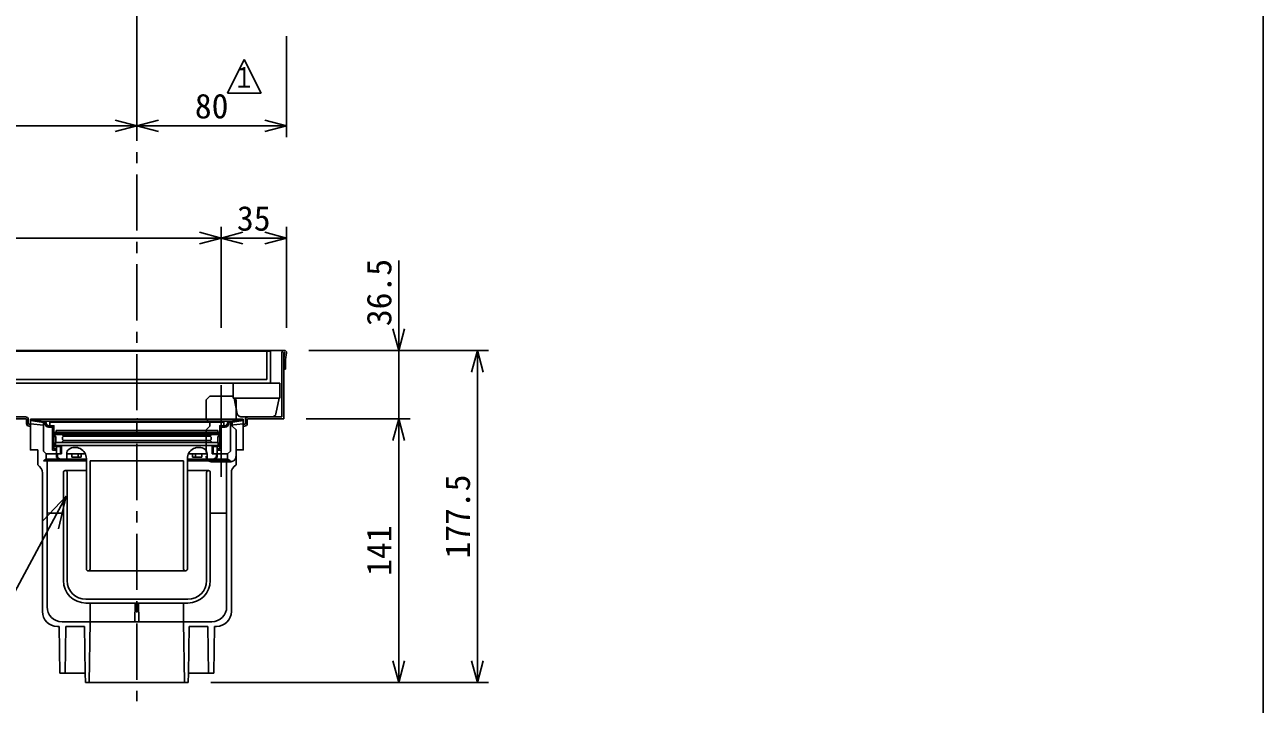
# Model space of a CAD drawing. Units: millimetres, scale not verified. Extents: x -819 to 819, y -558 to 522.
# Drawn here: x 157 to 819, y -196 to 167 of the extents above; entities that cross this region are included whole.
import ezdxf
from ezdxf.enums import TextEntityAlignment as Align

# ---------------------------------------------------------------- set-up
doc = ezdxf.new("R2010")
doc.units = ezdxf.units.MM
doc.header["$LTSCALE"] = 6
for name, pattern in [('CHAIN1', [8, 5, -1, 1, -1]), ('CHAIN2', [12, 9, -1, 1, -1]), ('DASHED2', [3, 2, -1])]:
    doc.linetypes.add(name, pattern=pattern)
for name, color, linetype in [('0-0_計極細', 2, 'Continuous'), ('0-1_計細線', 3, 'Continuous'), ('0-5_寸法線', 7, 'Continuous'), ('0-7_枠細線', 5, 'Continuous'), ('0-8_枠中線', 5, 'Continuous')]:
    doc.layers.add(name, color=color, linetype=linetype)
doc.styles.add('ＭＳ ゴシック', font='')
doc.styles.get('ＭＳ ゴシック').set_extended_font_data('MS Gothic')

msp = doc.modelspace()

# ---------------------------------------------------------------- linework, layer by layer
at = {"layer": '0-0_計極細', "linetype": 'CHAIN1'}
msp.add_line((217, 326.656), (217, -194.844), dxfattribs=at)
at = {"layer": '0-0_計極細', "linetype": 'CHAIN2'}
msp.add_line((262, -25.844), (262, -74.97), dxfattribs=at)
at = {"layer": '0-0_計極細'}
for p, q in [((167.021, -45.137), (160.1, -44.151)), ((167.021, -45.844), (160.1, -44.858)), ((167.021, -45.137), (266.979, -45.137)), ((167.021, -61.158), (167.021, -45.837)), ((170.5, -47.637), (170.5, -45.137)), ((170.55, -47.437), (170.55, -46.137)), ((171.05, -45.637), (262.95, -45.637)), ((217.5, -43.844), (217, -43.844)), ((263.45, -47.437), (263.45, -46.137)), ((263.5, -47.637), (263.5, -45.137)), ((266.979, -45.137), (273.9, -44.151)), ((266.979, -45.844), (273.9, -44.858)), ((266.979, -61.158), (266.979, -45.837)), ((160.1, -46.544), (167.021, -47.344)), ((169.759, -47.637), (170.95, -47.637)), ((169.759, -48.337), (170.95, -48.337)), ((172, -60.637), (172, -49.387)), ((172.7, -59.937), (172.7, -49.387)), ((173.65, -53.73), (172.85, -52.23)), ((172.85, -52.23), (261.15, -52.23)), ((216.8, -51.137), (173.2, -51.137)), ((173.5, -52.036), (173.5, -51.137)), ((260.5, -52.036), (173.5, -52.036)), ((216.8, -50.137), (173.8, -50.137)), ((173.8, -51.137), (173.8, -50.137)), ((177.25, -52.23), (177.25, -52.73)), ((177.75, -53.23), (177.25, -52.73)), ((217.2, -50.137), (216.8, -50.137)), ((217.2, -51.137), (216.8, -51.137)), ((217.2, -50.137), (260.2, -50.137)), ((217.2, -51.137), (260.8, -51.137)), ((256.25, -53.23), (256.75, -52.73)), ((256.75, -52.23), (256.75, -52.73)), ((260.2, -51.137), (260.2, -50.137)), ((260.35, -53.73), (261.15, -52.23)), ((260.5, -52.036), (260.5, -51.137)), ((261.3, -59.937), (261.3, -49.387)), ((262, -60.637), (262, -49.387)), ((264.241, -47.637), (263.05, -47.637)), ((264.241, -48.337), (263.05, -48.337)), ((273.9, -46.544), (266.979, -47.344)), ((176.75, -58.637), (172.7, -58.637)), ((173.5, -58.136), (173.5, -56.636)), ((260.5, -56.636), (173.5, -56.636)), ((173.5, -58.136), (176.75, -58.136)), ((173.65, -53.73), (173.65, -56.53)), ((173.65, -56.53), (260.35, -56.53)), ((174, -64.637), (174, -58.637)), ((176.25, -62.536), (176.25, -58.637)), ((176.75, -62.536), (176.75, -58.136)), ((257.25, -58.136), (176.75, -58.136)), ((177.25, -53.73), (177.75, -53.23)), ((177.25, -53.73), (177.25, -55.03)), ((177.25, -56.03), (177.25, -56.53)), ((177.75, -53.23), (256.25, -53.23)), ((177.75, -55.53), (256.25, -55.53)), ((256.75, -53.73), (256.25, -53.23)), ((256.75, -53.73), (256.75, -55.03)), ((256.75, -56.03), (256.75, -56.53)), ((260.5, -58.136), (257.25, -58.136)), ((257.25, -62.536), (257.25, -58.136)), ((257.25, -58.637), (261.3, -58.637)), ((257.75, -62.536), (257.75, -58.637)), ((260, -64.637), (260, -58.637)), ((260.35, -53.73), (260.35, -56.53)), ((260.5, -58.136), (260.5, -56.636)), ((167.021, -61.158), (168.5, -62.637)), ((174, -62.637), (168.5, -62.637)), ((190, -65.544), (168.5, -65.544)), ((174, -60.637), (172, -60.637)), ((174, -59.937), (172.7, -59.937)), ((174.83, -64.637), (174, -64.637)), ((176.5, -65.536), (179.5, -65.536)), ((179.5, -65.536), (179.5, -62.536)), ((189.443, -62.637), (179.502, -62.637)), ((182.214, -64.337), (182.214, -62.637)), ((187.214, -64.337), (182.214, -64.337)), ((185.714, -64.337), (185.714, -62.637)), ((187.214, -64.337), (187.214, -62.637)), ((190, -66.639), (190, -65.162)), ((190, -124.136), (190, -65.162)), ((244, -66.639), (244, -65.162)), ((244, -124.136), (244, -65.162)), ((244, -65.544), (265.5, -65.544)), ((244.557, -62.637), (254.498, -62.637)), ((246.786, -64.337), (246.786, -62.637)), ((246.786, -64.337), (251.786, -64.337)), ((248.286, -64.337), (248.286, -62.637)), ((251.786, -64.337), (251.786, -62.637)), ((254.5, -65.536), (254.5, -62.536)), ((257.5, -65.536), (254.5, -65.536)), ((259.17, -64.637), (260, -64.637)), ((260, -59.937), (261.3, -59.937)), ((260, -60.637), (262, -60.637)), ((260, -62.637), (265.5, -62.637)), ((266.979, -61.158), (265.5, -62.637)), ((190, -66.344), (167.021, -66.344)), ((169, -93.422), (169, -66.344)), ((177.75, -130.344), (177.75, -72.544)), ((178.75, -71.544), (190, -71.544)), ((179.75, -130.344), (179.75, -72.544)), ((192, -124.136), (192, -66.344)), ((192, -66.344), (242, -66.344)), ((242, -124.136), (242, -66.344)), ((244, -66.344), (266.979, -66.344)), ((255.25, -71.544), (244, -71.544)), ((254.25, -130.344), (254.25, -72.544)), ((256.25, -130.344), (256.25, -72.544)), ((265, -93.422), (265, -66.344)), ((169, -144.344), (169, -93.422)), ((169.875, -94.414), (177.75, -94.414)), ((264.125, -94.414), (256.25, -94.414)), ((265, -144.344), (265, -93.422)), ((177.75, -130.344), (177.75, -103.344)), ((256.25, -130.344), (256.25, -103.344)), ((243, -125.136), (191, -125.136)), ((189.75, -140.344), (244.25, -140.344)), ((216.069, -142.344), (189.75, -142.344)), ((189.75, -142.344), (192, -142.344)), ((192, -152.344), (192, -142.344)), ((216.003, -151.847), (216.069, -142.354)), ((216.069, -142.344), (217.931, -142.344)), ((217.931, -142.344), (244.25, -142.344)), ((217.997, -151.847), (217.931, -142.354)), ((242, -152.344), (242, -142.344)), ((244.25, -142.344), (242, -142.344)), ((242, -142.399), (242.055, -142.344)), ((177, -152.344), (192, -152.344)), ((178.75, -179.844), (179, -154.844)), ((189, -154.844), (179, -154.844)), ((189.417, -179.844), (189, -154.844)), ((191.5, -184.844), (192, -152.344)), ((191.998, -152.446), (192, -152.344)), ((242, -152.344), (192, -152.344)), ((242.5, -184.844), (242, -152.344)), ((257, -152.344), (242, -152.344)), ((244.583, -179.844), (245, -154.844)), ((245, -154.844), (255, -154.844)), ((255.25, -179.844), (255, -154.844))]:
    msp.add_line(p, q, dxfattribs=at)
for points in [[(172.7, -50.637), (172.7, -47.637), (170.75, -47.637)], [(261.3, -50.637), (261.3, -47.637), (263.25, -47.637)], [(177.25, -56.03), (177.75, -55.53), (177.25, -55.03)], [(256.75, -56.03), (256.25, -55.53), (256.75, -55.03)], [(167.021, -66.344), (168.5, -65.544), (168.5, -62.637)], [(174.5, -63.536), (174.5, -62.536), (176.75, -62.536)], [(259.5, -63.536), (259.5, -62.536), (257.25, -62.536)], [(266.979, -66.344), (265.5, -65.544), (265.5, -62.637)]]:
    msp.add_lwpolyline(points, dxfattribs=at)
for centre, radius, start, end in [((167.021, -46.887), 1.75, 4.15099, 90), ((167.021, -46.887), 1.05, 4.15099, 90), ((171.05, -46.137), 0.5, 155.94545, 180), ((171.05, -46.137), 0.5, 90, 155.94545), ((262.95, -46.137), 0.5, 24.05455, 90), ((262.95, -46.137), 0.5, 0, 24.05455), ((266.979, -46.887), 1.75, 90, 175.84901), ((266.979, -46.887), 1.05, 90, 175.84901), ((169.759, -46.637), 1.7, 183.35089, 270), ((169.759, -46.637), 1, 183.35089, 270), ((170.75, -47.437), 0.2, 180, 270), ((170.95, -49.387), 1.75, 0, 90), ((170.95, -49.387), 1.05, 0, 90), ((173.2, -50.637), 0.5, 180, 270), ((260.8, -50.637), 0.5, 270, 360), ((263.05, -49.387), 1.75, 90, 180), ((263.05, -49.387), 1.05, 90, 180), ((263.25, -47.437), 0.2, 270, 360), ((264.241, -46.637), 1, 270, 356.64911), ((264.241, -46.637), 1.7, 270, 356.64911), ((184, -65.162), 6, 0, 124.83371), ((250, -65.162), 6, 55.16629, 180), ((176.5, -63.536), 2, 180, 270), ((182.5, -62.536), 3, 129.9705, 180), ((251.5, -62.536), 3, 0, 50.0295), ((257.5, -63.536), 2, 270, 360), ((178.75, -72.544), 1, 90, 180), ((178.75, -72.544), 1, 0, 90), ((255.25, -72.544), 1, 90, 180), ((255.25, -72.544), 1, 0, 90), ((170, -93.422), 1, 180, 262.81924), ((264, -93.422), 1, 277.18076, 360), ((191, -124.136), 1, 180, 270.00046), ((191, -124.136), 1, 269.99954, 360), ((243, -124.136), 1, 180, 270.00046), ((243, -124.136), 1, 269.99954, 360), ((189.75, -130.344), 12, 180, 270), ((189.75, -130.344), 10, 180, 270), ((244.25, -130.344), 10, 270, 360), ((244.25, -130.344), 12, 270, 360), ((177, -144.344), 8, 180, 270), ((257, -144.344), 8, 270, 360), ((215.503, -151.844), 0.5, 270, 359.60486), ((218.497, -151.844), 0.5, 180.39514, 270)]:
    msp.add_arc(centre, radius, start, end, dxfattribs=at)
at = {"layer": '0-1_計細線'}
for p, q in [((295.75, -7.344), (-295.739, -7.344)), ((288.5, -7.844), (-288.5, -7.844)), ((286.5, -22.844), (286.5, -7.844)), ((288.5, -24.844), (288.5, -7.844)), ((294.5, -8.594), (294.5, -42.844)), ((295.5, -8.594), (295.5, -43.844)), ((295.5, -12.277), (295.987, -8.627)), ((295.75, -8.344), (295.739, -8.344)), ((296.5, -12.476), (296.5, -17.344)), ((296.518, -12.212), (297, -8.594)), ((296.5, -17.344), (295.5, -17.344)), ((288.5, -24.844), (-288.5, -24.844)), ((268.5, -24.844), (293.5, -24.844)), ((268.5, -32.844), (268.5, -24.844)), ((293.5, -24.844), (293.5, -32.844)), ((268.5, -32.844), (293.5, -32.844)), ((270.678, -41.236), (269, -32.844)), ((293, -32.844), (291.322, -41.236)), ((-295.5, -43.844), (157.5, -43.844)), ((-294.5, -42.844), (157.5, -42.844)), ((158, -45.344), (158, -44.344)), ((158, -45.344), (158, -46.344)), ((159, -44.344), (159, -44.844)), ((159, -44.844), (159, -46.344)), ((160.1, -44.151), (273.9, -44.151)), ((160.1, -59.988), (160.1, -44.165)), ((289.36, -42.844), (272.64, -42.844)), ((273.9, -59.988), (273.9, -44.165)), ((275, -44.344), (275, -44.844)), ((275, -44.844), (275, -46.344)), ((276, -45.344), (276, -44.344)), ((276, -45.344), (276, -46.344)), ((294.5, -42.844), (276.5, -42.844)), ((295.5, -43.844), (276.5, -43.844)), ((159.599, -46.844), (159.5, -46.844)), ((159.5, -46.844), (160.1, -46.844)), ((274.5, -46.844), (273.9, -46.844)), ((274.401, -46.844), (274.5, -46.844)), ((164, -68.544), (164, -60.544)), ((270, -68.544), (270, -60.544)), ((166.5, -146.844), (166.5, -72.874)), ((267.5, -146.844), (267.5, -72.874)), ((175.5, -154.844), (174.5, -154.844)), ((175.9, -179.844), (175.5, -154.844)), ((258.1, -179.844), (258.5, -154.844)), ((258.5, -154.844), (259.5, -154.844)), ((189.417, -179.844), (175.9, -179.844)), ((189.5, -184.844), (189.417, -179.844)), ((192.444, -184.844), (189.5, -184.844)), ((192.444, -184.844), (241.556, -184.844)), ((241.556, -184.844), (244.5, -184.844)), ((244.5, -184.844), (244.583, -179.844)), ((244.583, -179.844), (258.1, -179.844))]:
    msp.add_line(p, q, dxfattribs=at)
at = {"layer": '0-1_計細線', "linetype": 'DASHED2'}
for p, q in [((256, -31.844), (254, -33.844)), ((268, -31.844), (256, -31.844)), ((268.5, -32.344), (268, -31.844)), ((269, -32.844), (268.5, -32.344)), ((270, -33.844), (269, -32.844)), ((254, -43.844), (254, -33.844)), ((270, -37.844), (270, -33.844)), ((270, -43.844), (270, -37.844)), ((254, -49.844), (254, -63.844)), ((270, -49.844), (270, -63.844)), ((257, -66.844), (267, -66.844))]:
    msp.add_line(p, q, dxfattribs=at)
at = {"layer": '0-1_計細線'}
for points in [[(286.5, -22.844), (-286.5, -22.844), (-286.5, -7.844)], [(159.5, -47.844), (159.599, -47.844), (160.1, -47.844)], [(274.5, -47.844), (274.401, -47.844), (273.9, -47.844)], [(164, -60.544), (160.1, -60.544), (160.1, -59.988)], [(270, -60.544), (273.9, -60.544), (273.9, -59.988)]]:
    msp.add_lwpolyline(points, dxfattribs=at)
at = {"layer": '0-1_計細線', "linetype": 'DASHED2'}
for points in [[(254, -43.844), (256, -45.844), (256, -47.844), (254, -49.844)], [(270, -43.844), (268, -45.844), (268, -47.844), (270, -49.844)]]:
    msp.add_lwpolyline(points, dxfattribs=at)
at = {"layer": '0-1_計細線'}
for centre, radius, start, end in [((295.75, -8.594), 1.25, 360, 180), ((295.75, -8.594), 0.25, 90, 180), ((295.739, -8.594), 0.25, 352.40536, 90), ((298.5, -12.476), 2, 172.40536, 180), ((157.5, -44.344), 1.5, 0, 90), ((157.5, -44.344), 0.5, 0, 90), ((272.64, -40.844), 2, 191.30993, 270), ((276.5, -44.344), 1.5, 90, 180), ((276.5, -44.344), 0.5, 90, 180), ((289.36, -40.844), 2, 270, 348.69007), ((159.5, -46.344), 1.5, 180, 270), ((159.5, -46.344), 0.5, 180, 270), ((274.5, -46.344), 1.5, 270, 360), ((274.5, -46.344), 0.5, 270, 360), ((161.5, -72.874), 5, 0, 60), ((272.5, -72.874), 5, 120, 180), ((174.5, -146.844), 8, 180, 270), ((259.5, -146.844), 8, 270, 360)]:
    msp.add_arc(centre, radius, start, end, dxfattribs=at)
at = {"layer": '0-1_計細線', "linetype": 'DASHED2'}
for centre, start, end in [((257, -63.844), 180, 270), ((267, -63.844), 270, 360)]:
    msp.add_arc(centre, 3, start, end, dxfattribs=at)
at = {"layer": '0-5_寸法線'}
for p, q in [((217, 160.656), (217, 106.656)), ((297, 160.656), (297, 106.656)), ((-297, 112.656), (217, 112.656)), ((217, 112.656), (205.409, 115.762)), ((217, 112.656), (205.409, 109.551)), ((217, 112.656), (228.591, 115.762)), ((217, 112.656), (228.591, 109.551)), ((217, 112.656), (297, 112.656)), ((297, 112.656), (285.409, 115.762)), ((297, 112.656), (285.409, 109.551)), ((262, 52.656), (250.409, 55.762)), ((262, 4.656), (262, 58.656)), ((262, 52.656), (273.591, 55.762)), ((297, 52.656), (285.409, 55.762)), ((297, 4.656), (297, 58.656)), ((-262, 52.656), (262, 52.656)), ((262, 52.656), (250.409, 49.551)), ((262, 52.656), (273.591, 49.551)), ((262, 52.656), (297, 52.656)), ((297, 52.656), (285.409, 49.551)), ((357, 40.656), (357, -43.844)), ((357, -7.344), (353.894, 4.247)), ((357, -7.344), (360.106, 4.247)), ((309, -7.344), (363, -7.344)), ((309, -7.344), (405, -7.344)), ((399, -7.344), (395.894, -18.935)), ((399, -7.344), (402.106, -18.935)), ((399, -7.344), (399, -184.844)), ((307.5, -43.844), (363, -43.844)), ((357, -43.844), (353.894, -55.435)), ((357, -43.844), (360.106, -55.435)), ((357, -43.844), (357, -184.844)), ((179.198, -85.199), (166.857, -98.302)), ((179.198, -85.199), (175.062, -102.717)), ((357, -184.844), (353.894, -173.253)), ((357, -184.844), (360.106, -173.253)), ((399, -184.844), (395.894, -173.253)), ((399, -184.844), (402.106, -173.253)), ((256.5, -184.844), (363, -184.844)), ((256.5, -184.844), (405, -184.844))]:
    msp.add_line(p, q, dxfattribs=at)
msp.add_lwpolyline([(179.198, -85.199), (138.406, -161.004), (-19.994, -161.004)], dxfattribs=at)
at = {"layer": '0-7_枠細線'}
for p, q in [((274.411, 148.096), (265.411, 130.096)), ((283.411, 130.096), (274.411, 148.096)), ((265.411, 130.096), (283.411, 130.096))]:
    msp.add_line(p, q, dxfattribs=at)
at = {"layer": '0-8_枠中線'}
msp.add_lwpolyline([(-819, -558), (-819, 522), (819, 522), (819, -558)], close=True, dxfattribs=at)

# ---------------------------------------------------------------- texts
at = {"layer": '0-5_寸法線', "style": 'ＭＳ ゴシック'}
for s, p in [('80', (248, 112.656)), ('35', (270.5, 52.656))]:
    msp.add_text(s, height=13.2, dxfattribs=at).set_placement(p, align=Align.BOTTOM_LEFT)
for s, p in [('36.5', (357, 5.597)), ('177.5', (399, -118.594)), ('141', (357, -127.844))]:
    msp.add_text(s, height=13.2, rotation=90, dxfattribs=at).set_placement(p, align=Align.BOTTOM_LEFT)
at = {"layer": '0-7_枠細線', "style": 'ＭＳ ゴシック', "width": 0.8}
msp.add_text('１', height=11, dxfattribs=at).set_placement((268.249, 129.727), align=Align.BOTTOM_LEFT)

doc.saveas('drawing.dxf')
